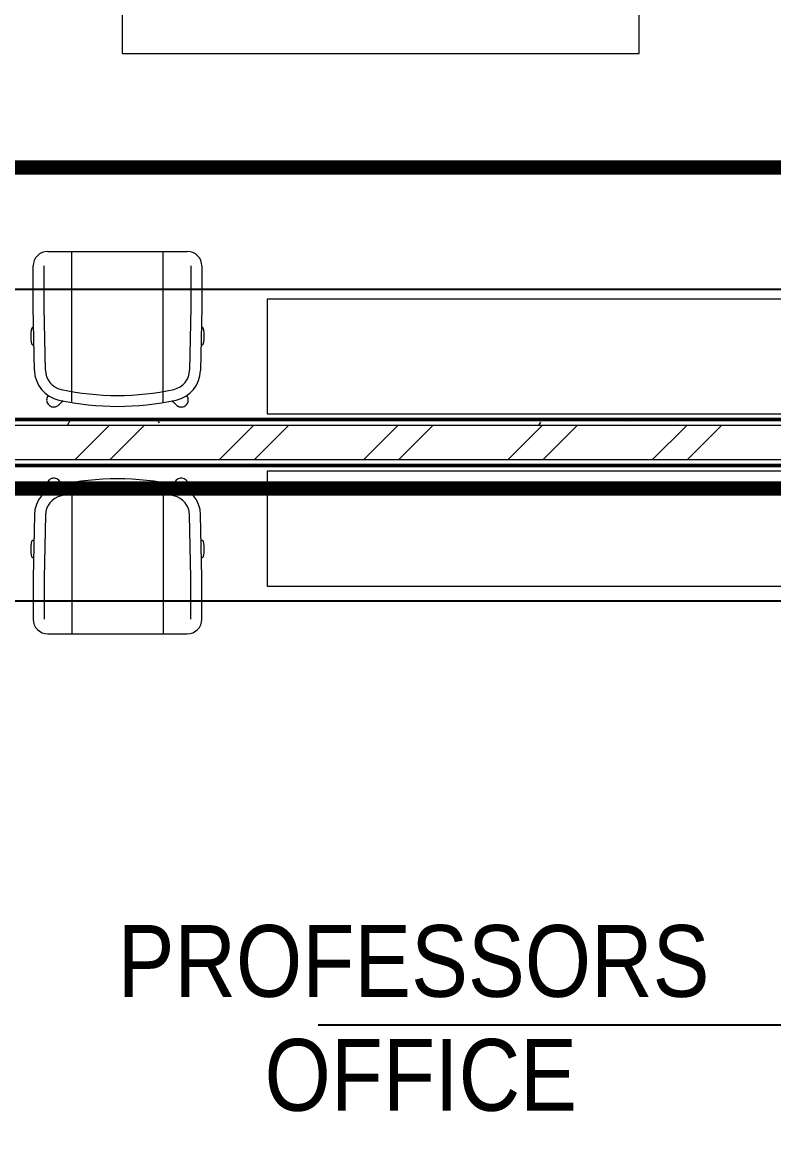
# Model space of a CAD drawing. Header units: millimetres. Extents: x -9358 to 257996, y -67499 to 9117.
# Drawn here: x 35936 to 38554, y -23043 to -19183 of the extents above; entities that cross this region are included whole.
import ezdxf
from ezdxf import colors
from ezdxf.entities.mleader import LeaderData, LeaderLine
from ezdxf.math import Vec2, Vec3

# ---------------------------------------------------------------- set-up
doc = ezdxf.new("R2010")
doc.units = ezdxf.units.MM
doc.header["$LTSCALE"] = 1000
for name, color, linetype, lineweight in [('A-FRN', 8, 'Continuous', 9), ('A-ROM-NAM', 8, 'Continuous', 9), ('A-WAL-CLD', 8, 'Continuous', 9), ('A-WAL-CMU', 8, 'Continuous', 50), ('A-WAL-PAT-1', 8, 'Continuous', 9)]:
    doc.layers.add(name, color=color, linetype=linetype, lineweight=lineweight)
for name, color, linetype in [('CCTVNET', 6, 'Continuous'), ('DATANET', 4, 'Continuous'), ('F POINT AGN', 7, 'Continuous'), ('Route - rack1', 7, 'Continuous')]:
    doc.layers.add(name, color=color, linetype=linetype)
doc.styles.add('Arial_5', font='arial.ttf', dxfattribs={"width": 0.85, "height": 200})
doc.styles.add('ELEC', font='romant.shx', dxfattribs={"width": 0.8, "oblique": 15, "height": 0.18})
pattern_1 = [(0, (0, 0), (812.8, 203.2), [33.528, -576.072, 33.528, -576.072, -3251.2]), (0, (0, 0), (812.8, 203.2), [-1219.2, 33.528, -1185.672, 33.528, -576.072, -1422.4]), (0, (0, 0), (812.8, 203.2), [-3048, 33.528, -372.872, 33.528, -982.472]), (120, (304.8, 101.6), (-582.3764, 602.30545), [33.528, -576.072, 33.528, -576.072, -3251.2]), (120, (304.8, 101.6), (-582.3764, 602.30545), [-1219.2, 33.528, -1185.672, 33.528, -576.072, -1422.4]), (120, (304.8, 101.6), (-582.3764, 602.30545), [-3048, 33.528, -372.872, 33.528, -982.472]), (240, (406.4, 508), (-230.4236, -805.50545), [33.528, -576.072, 33.528, -576.072, -3251.2]), (240, (406.4, 508), (-230.4236, -805.50545), [-1219.2, 33.528, -1185.672, 33.528, -576.072, -1422.4]), (240, (406.4, 508), (-230.4236, -805.50545), [-3048, 33.528, -372.872, 33.528, -982.472])]

# ---------------------------------------------------------------- blocks, each defined once
blk = doc.blocks.new('Walls 265 - Walls 41-1919760-01-Ground Floor Furniture Plan')
at = {"layer": 'A-FRN'}
for p, q in [((25725.3, -24881.6), (23395.3, -24881.6)), ((23395.3, -24881.6), (23395.3, -25281.6)), ((25725.3, -25281.6), (25725.3, -24881.6)), ((23395.3, -25281.6), (25725.3, -25281.6))]:
    blk.add_line(p, q, dxfattribs=at)
blk = doc.blocks.new('Scoop_Conference_Swivel_Chair_14893 - Scoop_Conference_Swivel_Chair_14893-V57-01-Ground Floor Furniture Plan')
at = {"layer": 'A-FRN'}
for p, q in [((-158.6, 336.1), (-158.6, -190.7)), ((158.6, 336.1), (158.6, -190.7)), ((-293.9, 5.1), (-289.4, 224)), ((-255.8, 4.7), (-251.3, 223.2)), ((251.3, 223.2), (255.8, 4.7)), ((289.4, 224), (293.9, 5.1)), ((-291.2, 134.7), (-296, 134.7)), ((296, 134.7), (291.2, 134.7)), ((-296, 74.7), (-292.5, 74.7)), ((292.5, 74.7), (296, 74.7)), ((-293.9, -139.9), (-293.9, 5.1)), ((-255.8, -139.9), (-255.8, 4.7)), ((255.8, 4.7), (255.8, -139.9)), ((293.9, 5.1), (293.9, -139.9)), ((243.1, -190.7), (-243.1, -190.7))]:
    blk.add_line(p, q, dxfattribs=at)
for centre, radius, start, end in [((-221.9, 326.6), 24.9, 95.2353, 99), ((0, -606.8), 956.1, 77.6483, 102.3517), ((-181.4, 221.7), 107.9, 102.3517, 178.8074), ((-221.9, 326.6), 24.9, 171, 174.7672), ((-221.9, 326.6), 24.9, 135, 138.4848), ((-221.9, 326.6), 24.9, 131.5125, 135), ((0, -606.8), 918, 77.6483, 102.3517), ((181.4, 221.7), 108, 1.1926, 77.6483), ((-181.4, 221.7), 69.8, 102.3517, 178.8074), ((181.4, 221.7), 69.9, 1.1926, 77.6483), ((-243.1, -139.9), 50.8, 180, 270), ((243.1, -139.9), 50.8, 270, 0)]:
    blk.add_arc(centre, radius, start, end, dxfattribs=at)
for points, knots in [([(-204.3, 344.2), (-205.8, 345.7), (-208.4, 347.6), (-212.2, 349.6), (-215.3, 350.6), (-218.5, 351.3), (-222.8, 351.6), (-229, 350.8), (-236.4, 347.4), (-242.7, 341.1), (-246.4, 333), (-247.1, 324.2), (-245.1, 316.7), (-242.5, 312.6), (-241.4, 311.1)], [-1, -1, -1, -1, -0.9166667, -0.875, -0.8333333, -0.7916667, -0.75, -0.6666667, -0.5555556, -0.4444444, -0.3333333, -0.2222222, -0.1111111, -0.037224, -0.037224, -0.037224, -0.037224]), ([(239.5, 344.2), (237.5, 346.2), (232.8, 349.5), (223.6, 352), (215.1, 351), (208.5, 347.7), (205.6, 345.4), (204.3, 344.2)], [-1, -1, -1, -1, -0.785714, -0.571429, -0.285714, -0.142857, 0, 0, 0, 0]), ([(241.2, 310.9), (243.1, 313.2), (245, 316.7), (246.3, 321.5), (246.9, 325.4), (246.7, 331), (244.5, 337.9), (241.3, 342.3), (239.5, 344.2)], [-0.9333886, -0.9333886, -0.9333886, -0.9333886, -0.7, -0.625, -0.55, -0.4, -0.2, 0, 0, 0, 0]), ([(-296, 74.7), (-296.5, 74.7), (-297.2, 75.6), (-298.3, 78.5), (-299, 81.5), (-299.8, 85.2), (-300.6, 91), (-301.3, 99.3), (-301.3, 110), (-300.6, 118.4), (-299.8, 124.1), (-299, 127.8), (-298.3, 130.8), (-297.2, 133.8), (-296.5, 134.7), (-296, 134.7)], [-1, -1, -1, -1, -0.888889, -0.833333, -0.777778, -0.722222, -0.666667, -0.555556, -0.444444, -0.333333, -0.277778, -0.222222, -0.166667, -0.111111, 0, 0, 0, 0]), ([(296, 134.7), (296.5, 134.7), (297.2, 133.8), (298.3, 130.8), (299, 127.8), (299.8, 124.1), (300.6, 118.4), (301.3, 110), (301.3, 99.3), (300.6, 91), (299.8, 85.2), (299, 81.5), (298.3, 78.5), (297.2, 75.6), (296.5, 74.7), (296, 74.7)], [-1, -1, -1, -1, -0.888889, -0.833333, -0.777778, -0.722222, -0.666667, -0.555556, -0.444444, -0.333333, -0.277778, -0.222222, -0.166667, -0.111111, 0, 0, 0, 0])]:
    blk.add_open_spline(points, degree=3, knots=knots, dxfattribs=at)
for points in [[(-189.8, 329.6), (-194.6, 334.4), (-199.5, 339.3), (-204.3, 344.2)], [(204.3, 344.2), (199.5, 339.3), (194.6, 334.4), (189.8, 329.6)]]:
    blk.add_open_spline(points, degree=3, dxfattribs=at)
blk = doc.blocks.new('Scoop_Conference_Swivel_Chair_14893 - Scoop_Conference_Swivel_Chair_14893-V58-01-Ground Floor Furniture Plan')
at = {"layer": 'A-FRN'}
for p, q in [((243.1, 190.7), (-243.1, 190.7)), ((-158.6, -336.1), (-158.6, 190.7)), ((158.6, -336.1), (158.6, 190.7)), ((-293.9, 139.9), (-293.9, -5.1)), ((-255.8, 139.9), (-255.8, -4.7)), ((255.8, -4.7), (255.8, 139.9)), ((293.9, -5.1), (293.9, 139.9)), ((-293.9, -5.1), (-289.4, -224)), ((-255.8, -4.7), (-251.3, -223.2)), ((251.3, -223.2), (255.8, -4.7)), ((289.4, -224), (293.9, -5.1)), ((-292.5, -74.7), (-296, -74.7)), ((296, -74.7), (292.5, -74.7)), ((-296, -134.7), (-291.2, -134.7)), ((291.2, -134.7), (296, -134.7))]:
    blk.add_line(p, q, dxfattribs=at)
for centre, radius, start, end in [((-243.1, 139.9), 50.8, 90, 180), ((243.1, 139.9), 50.8, 0, 90), ((-181.4, -221.7), 108, 181.1926, 257.6483), ((-181.4, -221.7), 69.8, 181.1926, 257.6483), ((181.4, -221.7), 69.9, 282.3517, 358.8074), ((181.4, -221.7), 108, 282.3517, 358.8074), ((0, 606.8), 918, 257.6483, 282.3517), ((-221.9, -326.6), 24.9, 185.2328, 189), ((-221.9, -326.6), 24.9, 221.5152, 225), ((-221.9, -326.6), 24.9, 225, 228.4875), ((0, 606.8), 956.1, 257.6483, 282.3517), ((-221.9, -326.6), 24.9, 261, 264.7647)]:
    blk.add_arc(centre, radius, start, end, dxfattribs=at)
for points, knots in [([(-296, -134.7), (-296.5, -134.7), (-297.2, -133.8), (-298.3, -130.8), (-299, -127.8), (-299.8, -124.1), (-300.6, -118.4), (-301.3, -110), (-301.3, -99.3), (-300.6, -91), (-299.8, -85.2), (-299, -81.5), (-298.3, -78.5), (-297.2, -75.6), (-296.5, -74.7), (-296, -74.7)], [-1, -1, -1, -1, -0.888889, -0.833333, -0.777778, -0.722222, -0.666667, -0.555556, -0.444444, -0.333333, -0.277778, -0.222222, -0.166667, -0.111111, 0, 0, 0, 0]), ([(296, -74.7), (296.5, -74.7), (297.2, -75.6), (298.3, -78.5), (299, -81.5), (299.8, -85.2), (300.6, -91), (301.3, -99.3), (301.3, -110), (300.6, -118.4), (299.8, -124.1), (299, -127.8), (298.3, -130.8), (297.2, -133.8), (296.5, -134.7), (296, -134.7)], [-1, -1, -1, -1, -0.888889, -0.833333, -0.777778, -0.722222, -0.666667, -0.555556, -0.444444, -0.333333, -0.277778, -0.222222, -0.166667, -0.111111, 0, 0, 0, 0]), ([(-241.4, -311.1), (-242.1, -312.1), (-243.4, -313.9), (-244.9, -316.9), (-245.9, -320), (-246.6, -323.2), (-246.9, -327.5), (-246.1, -333.7), (-242.7, -341.1), (-236.4, -347.4), (-228.3, -351.1), (-219.5, -351.8), (-211.1, -349.5), (-206.3, -346.2), (-204.3, -344.2)], [-0.962776, -0.962776, -0.962776, -0.962776, -0.9166667, -0.875, -0.8333333, -0.7916667, -0.75, -0.6666667, -0.5555556, -0.4444444, -0.3333333, -0.2222222, -0.1111111, 0, 0, 0, 0]), ([(204.3, -344.2), (206.3, -346.1), (210.8, -349.3), (219.8, -352), (230.2, -350.9), (236.8, -346.8), (239.5, -344.2)], [-1, -1, -1, -1, -0.785714, -0.571429, -0.285714, 0, 0, 0, 0]), ([(239.5, -344.2), (241.3, -342.3), (244.5, -337.9), (246.9, -330.3), (246.8, -322.4), (244.6, -315.8), (242.3, -312.2), (241.2, -310.9)], [-1, -1, -1, -1, -0.8, -0.6, -0.4, -0.2, -0.0666114, -0.0666114, -0.0666114, -0.0666114])]:
    blk.add_open_spline(points, degree=3, knots=knots, dxfattribs=at)
for points in [[(-204.3, -344.2), (-199.5, -339.3), (-194.6, -334.4), (-189.8, -329.6)], [(189.8, -329.6), (194.6, -334.4), (199.5, -339.3), (204.3, -344.2)]]:
    blk.add_open_spline(points, degree=3, dxfattribs=at)
blk = doc.blocks.new('Walls 248 - Walls 41-1952074-01-Ground Floor Furniture Plan')
at = {"layer": 'A-FRN'}
for p, q in [((25725.3, -15718.4), (23395.3, -15718.4)), ((23395.3, -15718.4), (23395.3, -16118.4)), ((25725.3, -16118.4), (25725.3, -15718.4)), ((23395.3, -16118.4), (25725.3, -16118.4))]:
    blk.add_line(p, q, dxfattribs=at)
blk = doc.blocks.new('M_Room Tag_Small - M_Room Tag_Small-919701-01-Ground Floor Furniture Plan')
at = {"layer": 'A-ROM-NAM'}
for p, q in [((9, 2.5), (-9, 2.5)), ((-9, 2.5), (-9, -2.5)), ((9, -2.5), (9, 2.5)), ((-9, -2.5), (9, -2.5))]:
    blk.add_line(p, q, dxfattribs=at)
blk = doc.blocks.new('G')
at = {"layer": 'A-WAL-PAT-1'}
h = blk.add_hatch(dxfattribs=at)
h.set_pattern_fill('FP_2', color=256, style=0, pattern_type=2)
h.set_pattern_definition(pattern_1)
h.paths.add_polyline_path([(34250, -20440), (34650, -20440), (34650, -20420), (34250, -20420)], flags=0)
h.paths.add_polyline_path([(35525.9, -20440), (40220, -20440), (40220, -20420), (34670, -20420), (34670, -20440)], flags=0)
h = blk.add_hatch(dxfattribs=at)
h.set_pattern_fill('FP_1', color=256, style=0, pattern_type=2)
h.set_pattern_definition([(45, (0, 0), (-251.4472, 251.4472), []), (45, (0, 381), (-251.4472, 251.4472), [])])
h.paths.add_polyline_path([(34250, -20560), (40240, -20560), (40240, -20440), (34250, -20440)], flags=0)
h = blk.add_hatch(dxfattribs=at)
h.set_pattern_fill('FP_2', color=256, style=0, pattern_type=2)
h.set_pattern_definition(pattern_1)
h.paths.add_polyline_path([(34250, -20580), (34650, -20580), (34650, -20560), (34250, -20560)], flags=0)
h.paths.add_polyline_path([(34670, -20580), (40220, -20580), (40220, -20560), (34670, -20560)], flags=0)
at = {"layer": 'A-WAL-CLD'}
for p, q in [((40240, -20440), (34250, -20440)), ((40240, -20560), (34250, -20560))]:
    blk.add_line(p, q, dxfattribs=at)
at = {"layer": 'A-WAL-CMU'}
for p, q in [((40220, -20420), (34670, -20420)), ((34670, -20580), (40220, -20580))]:
    blk.add_line(p, q, dxfattribs=at)
at = {"layer": 'A-FRN'}
for name, p, rotation in [('Scoop_Conference_Swivel_Chair_14893 - Scoop_Conference_Swivel_Chair_14893-V57-01-Ground Floor Furniture Plan', (36267.9, -20024.5), 179.9999650682396), ('Scoop_Conference_Swivel_Chair_14893 - Scoop_Conference_Swivel_Chair_14893-V58-01-Ground Floor Furniture Plan', (36267.9, -20975.5), 180.0000349317603)]:
    blk.add_blockref(name, p, dxfattribs=dict(at, rotation=rotation))
for name, p in [('Walls 265 - Walls 41-1919760-01-Ground Floor Furniture Plan', (13393.4, 4881.6)), ('Walls 248 - Walls 41-1952074-01-Ground Floor Furniture Plan', (13393.4, -4881.6))]:
    blk.add_blockref(name, p, dxfattribs=at)
at = {"layer": 'A-ROM-NAM', "xscale": 99.99999999999991, "yscale": 99.99999999999991, "zscale": 99.99999999999991}
blk.add_blockref('M_Room Tag_Small - M_Room Tag_Small-919701-01-Ground Floor Furniture Plan', (37184.5, -18894.8), dxfattribs=at)
at = {"layer": 'A-ROM-NAM', "char_height": 250, "attachment_point": 1, "style": 'Arial_5'}
for s, insert, width in [('PROFESSORS', (36268.2, -22181), 2633.543), ('OFFICE', (36780.2, -22577.9), 1392.531)]:
    blk.add_mtext(s, dxfattribs=dict(at, insert=insert, width=width))
blk = doc.blocks.new('RACK1 - ROUTE')
at = {"layer": 'F POINT AGN', "color": 1, "const_width": 50}
for points in [[(41466, -13842), (41466, -19690), (34626, -19690), (34626, -17264)], [(40157, -17264), (40157, -19605), (41613, -19605), (41613, -21440), (39321, -21440), (39321, -24395), (35255, -24395), (35255, -20808), (41268, -20808), (41268, -28106), (34964, -28106), (34964, -25075), (39441, -25075), (39441, -28053), (39441, -36826), (29874, -36826), (29874, -36826)]]:
    blk.add_lwpolyline(points, dxfattribs=at)

msp = doc.modelspace()

# ---------------------------------------------------------------- block references
msp.add_blockref('G', (0, -148.1))

# ---------------------------------------------------------------- next in the draw order: linework, layer by layer
at = {"layer": 'DATANET', "color": 3, "ltscale": 50}
msp.add_line((36966.5, -22676.3), (42515, -22676.3), dxfattribs=at)
at = {"layer": 'DATANET', "color": 3}
for points in [[(34987.5, -20440.9), (35281, -20446.1), (35281, -20113.1), (42515, -20113.1)], [(42515, -21201.1), (35296.4, -21201.1), (35296.4, -20810.2), (35078.9, -20810.2)]]:
    msp.add_lwpolyline(points, dxfattribs=at)

# ---------------------------------------------------------------- next in the draw order: block references
at = {"layer": 'Route - rack1', "color": 1}
msp.add_blockref('RACK1 - ROUTE', (0, 0), dxfattribs=at)

# ---------------------------------------------------------------- next in the draw order: leaders
at = {"layer": 'CCTVNET', "color": 3}
ml = msp.add_multileader_mtext('Standard', dxfattribs=at)
ml.set_content('{\\C6;CABLE TRUNK (200X100X150mm) FOR CCTV & ACCESS CONTROL}', color=2, style='ELEC')
ml.set_leader_properties(color=6)
ml.build(insert=Vec2(0, 0))
ml.multileader.update_dxf_attribs({"text_left_attachment_type": 6, "text_right_attachment_type": 6, "dogleg_length": 1703.1, "arrow_head_size": 151.4})
ctx = ml.context
ctx.base_point, ctx.char_height, ctx.arrow_head_size, ctx.landing_gap_size, ctx.plane_origin = Vec3(10418.6, -22205.1), 227.107, 151.4, 22.7, Vec3(-2585.3, -59547)
ctx.left_attachment, ctx.right_attachment = 6, 6
notes = []
notes.append((ctx, [(0, (1, 1, 0), (10241, -22205.1), (1, 0), 177.6, [(0, [(8710.3, -21780.6)], 0, [])])]))
ctx.mtext.insert, ctx.mtext.width, ctx.mtext.flow_direction = Vec3(10441.3, -21902.3), 213786.42, 5
for ctx, leaders in notes:
    for number, flags, end, landing, length, lines in leaders:
        leader = LeaderData()
        leader.index, (leader.has_last_leader_line, leader.has_dogleg_vector, leader.attachment_direction) = number, flags
        leader.last_leader_point, leader.dogleg_vector, leader.dogleg_length = Vec3(end), Vec3(landing), length
        for number, points, colour, breaks in lines:
            line = LeaderLine()
            line.index, line.vertices, line.color, line.breaks = number, Vec3.list(points), colors.encode_raw_color(colour), breaks
            leader.lines.append(line)
        ctx.leaders.append(leader)

doc.saveas('drawing.dxf')
